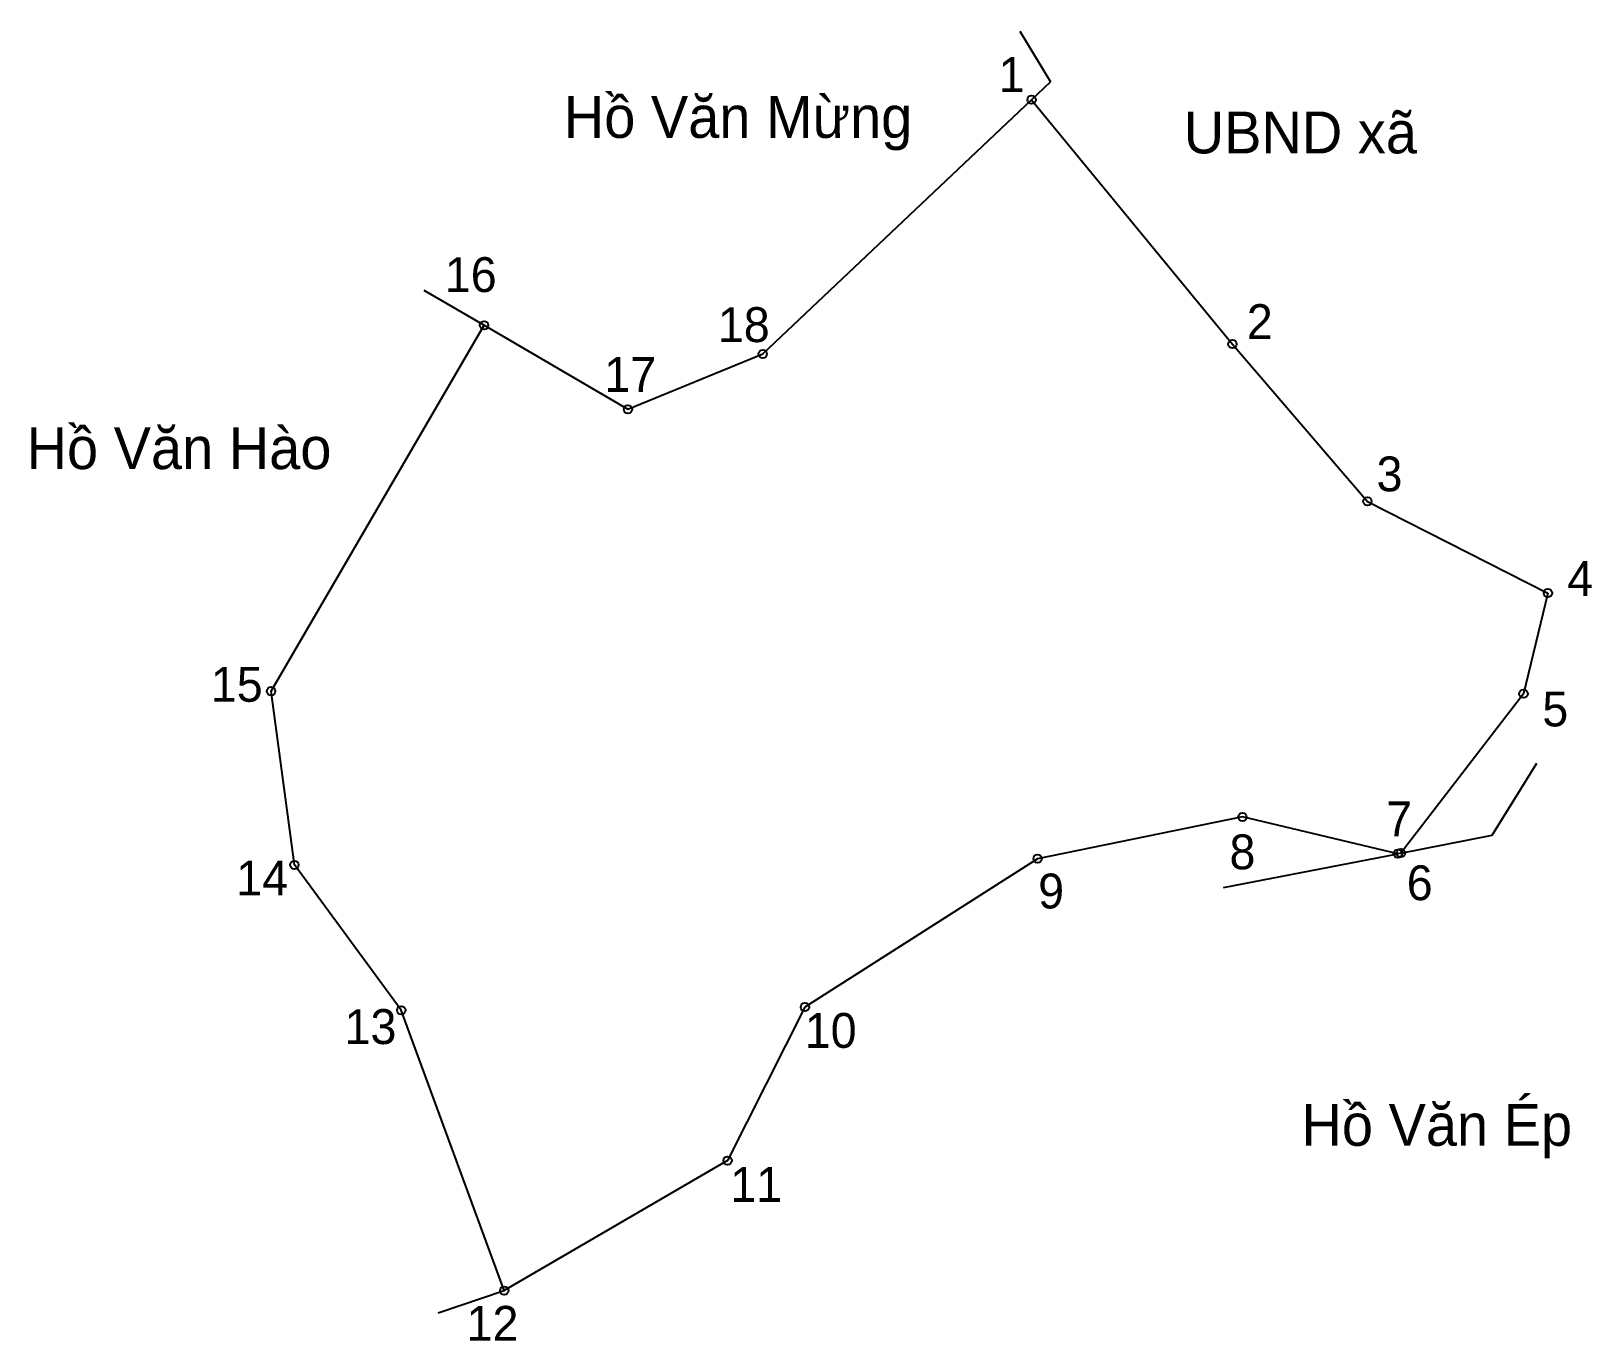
# Model space of a CAD drawing. Extents: x 547241 to 547400, y 1825120 to 1825253.
import ezdxf

# ---------------------------------------------------------------- set-up
doc = ezdxf.new("R2010")
doc.units = 0
for name, color, linetype in [('CanhThua', 7, 'Continuous'), ('MocDinhThua', 7, 'Continuous'), ('RauThua', 7, 'Continuous'), ('SoHieuDinhThua', 7, 'Continuous'), ('TenChuLanCan', 7, 'Continuous')]:
    doc.layers.add(name, color=color, linetype=linetype)

msp = doc.modelspace()

# ---------------------------------------------------------------- linework, layer by layer
at = {"layer": 'CanhThua'}
for p, q in [((547315.31, 1825220.21), (547342.71, 1825246.11)), ((547342.71, 1825246.11), (547363.18, 1825221.22)), ((547265.19, 1825185.85), (547286.9, 1825223.14)), ((547286.9, 1825223.14), (547301.56, 1825214.57)), ((547363.18, 1825221.22), (547376.94, 1825205.19)), ((547301.56, 1825214.57), (547315.31, 1825220.21)), ((547376.94, 1825205.19), (547395.34, 1825195.84)), ((547395.34, 1825195.84), (547392.85, 1825185.58)), ((547267.57, 1825168.14), (547265.19, 1825185.85)), ((547392.85, 1825185.58), (547380.35, 1825169.35)), ((547364.2, 1825173.03), (547343.32, 1825168.78)), ((547380.04, 1825169.29), (547364.2, 1825173.03)), ((547343.32, 1825168.78), (547319.6, 1825153.66)), ((547380.35, 1825169.35), (547380.04, 1825169.29)), ((547278.46, 1825153.34), (547267.57, 1825168.14)), ((547288.96, 1825124.77), (547278.46, 1825153.34)), ((547319.6, 1825153.66), (547311.72, 1825138.02)), ((547311.72, 1825138.02), (547288.96, 1825124.77))]:
    msp.add_line(p, q, dxfattribs=at)
at = {"layer": 'MocDinhThua'}
for centre in [(547342.71, 1825246.11), (547286.9, 1825223.14), (547363.18, 1825221.22), (547315.31, 1825220.21), (547301.56, 1825214.57), (547376.94, 1825205.19), (547395.34, 1825195.84), (547265.19, 1825185.85), (547392.85, 1825185.58), (547364.2, 1825173.03), (547267.57, 1825168.14), (547343.32, 1825168.78), (547380.04, 1825169.29), (547380.35, 1825169.35), (547319.6, 1825153.66), (547278.46, 1825153.34), (547311.72, 1825138.02), (547288.96, 1825124.77)]:
    msp.add_circle(centre, 0.426, dxfattribs=at)
at = {"layer": 'RauThua'}
for p, q in [((547341.52, 1825253.1), (547344.64, 1825247.93)), ((547342.71, 1825246.11), (547344.64, 1825247.93)), ((547280.76, 1825226.72), (547286.9, 1825223.14)), ((547389.66, 1825171.16), (547394.21, 1825178.5)), ((547380.35, 1825169.35), (547389.66, 1825171.16)), ((547362.26, 1825165.83), (547380.04, 1825169.29)), ((547282.22, 1825122.51), (547288.96, 1825124.77))]:
    msp.add_line(p, q, dxfattribs=at)

# ---------------------------------------------------------------- texts
at = {"layer": 'SoHieuDinhThua'}
for s, height, p in [('1', 3.55, (547339.35, 1825246.91)), ('16', 3.554, (547282.9, 1825226.52)), ('18', 3.554, (547310.73, 1825221.42)), ('2', 3.55, (547364.65, 1825221.73)), ('17', 3.554, (547299.16, 1825216.34)), ('3', 3.55, (547377.87, 1825206.21)), ('4', 3.55, (547397.31, 1825195.55)), ('15', 3.554, (547259.05, 1825184.77)), ('5', 3.55, (547394.77, 1825182.26)), ('7', 3.55, (547378.85, 1825171.06)), ('8', 3.55, (547362.88, 1825167.7)), ('14', 3.554, (547261.64, 1825165.03)), ('9', 3.55, (547343.38, 1825163.71)), ('6', 3.55, (547380.95, 1825164.55)), ('13', 3.554, (547272.68, 1825149.89)), ('10', 3.554, (547319.59, 1825149.5)), ('11', 3.554, (547312, 1825133.81)), ('12', 3.554, (547285.12, 1825119.65))]:
    msp.add_text(s, height=height, dxfattribs=at).set_placement(p)
at = {"layer": 'TenChuLanCan'}
for s, height, p in [('Hồ Văn Mừng', 4.2647, (547295.03, 1825242.23)), ('UBND xã', 4.265, (547358.22, 1825240.65)), ('Hồ Văn Hào', 4.265, (547240.27, 1825208.48)), ('Hồ Văn Ép', 4.265, (547370.22, 1825139.52))]:
    msp.add_text(s, height=height, dxfattribs=at).set_placement(p)

doc.saveas('drawing.dxf')
